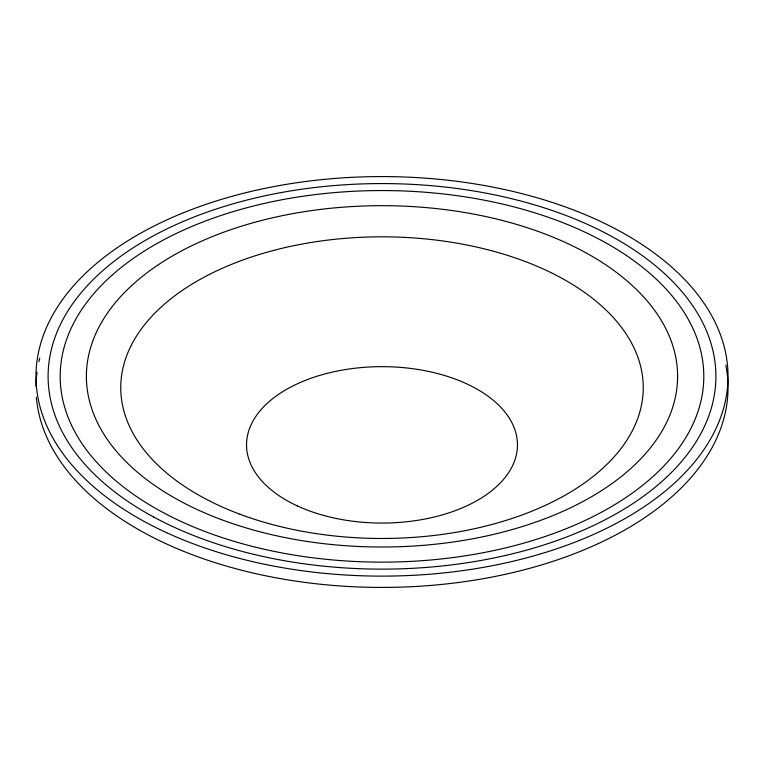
<?xml version="1.0" encoding="UTF-8"?>
<svg xmlns="http://www.w3.org/2000/svg" width="764" height="764" viewBox="0 0 764 764"><rect width="100%" height="100%" fill="white"/><g stroke="black" fill="none" stroke-linecap="round" stroke-linejoin="round"><path stroke-width="1.15" d="M725.8 365.039A346.025 199.776 0 0 1 409.934 586.771A346.025 199.776 0 0 1 36.376 397.29M35.984 386.546A346.025 199.776 0 0 1 37.006 372.23M38.926 361.611A346.025 199.776 0 0 1 39.776 358.115M297.673 506.064A135.457 78.205 0 0 0 515.967 456.423A135.457 78.205 0 0 0 332.359 372.097A135.457 78.205 0 0 0 297.673 506.064M221.331 519.606A295.611 170.668 0 0 0 677.219 385.056A295.611 170.668 0 0 0 247.441 224.387A295.611 170.668 0 0 0 221.331 519.606M240.011 514.258A261.25 150.833 0 0 0 642.906 395.341A261.25 150.833 0 0 0 263.083 253.352A261.25 150.833 0 0 0 240.011 514.258M166.59 532.689A346.025 199.776 0 0 0 724.224 405.885A346.025 199.776 0 0 0 255.195 190.475A346.025 199.776 0 0 0 166.59 532.689M153.516 516.932A333.916 192.786 0 0 0 707.12 420.296A333.916 192.786 0 0 0 285.364 191.821A333.916 192.786 0 0 0 153.516 516.932M218.829 536.481A321.797 185.786 0 0 0 703.787 377.865A321.797 185.786 0 0 0 223.374 214.694A321.797 185.786 0 0 0 218.829 536.481"/></g></svg>
